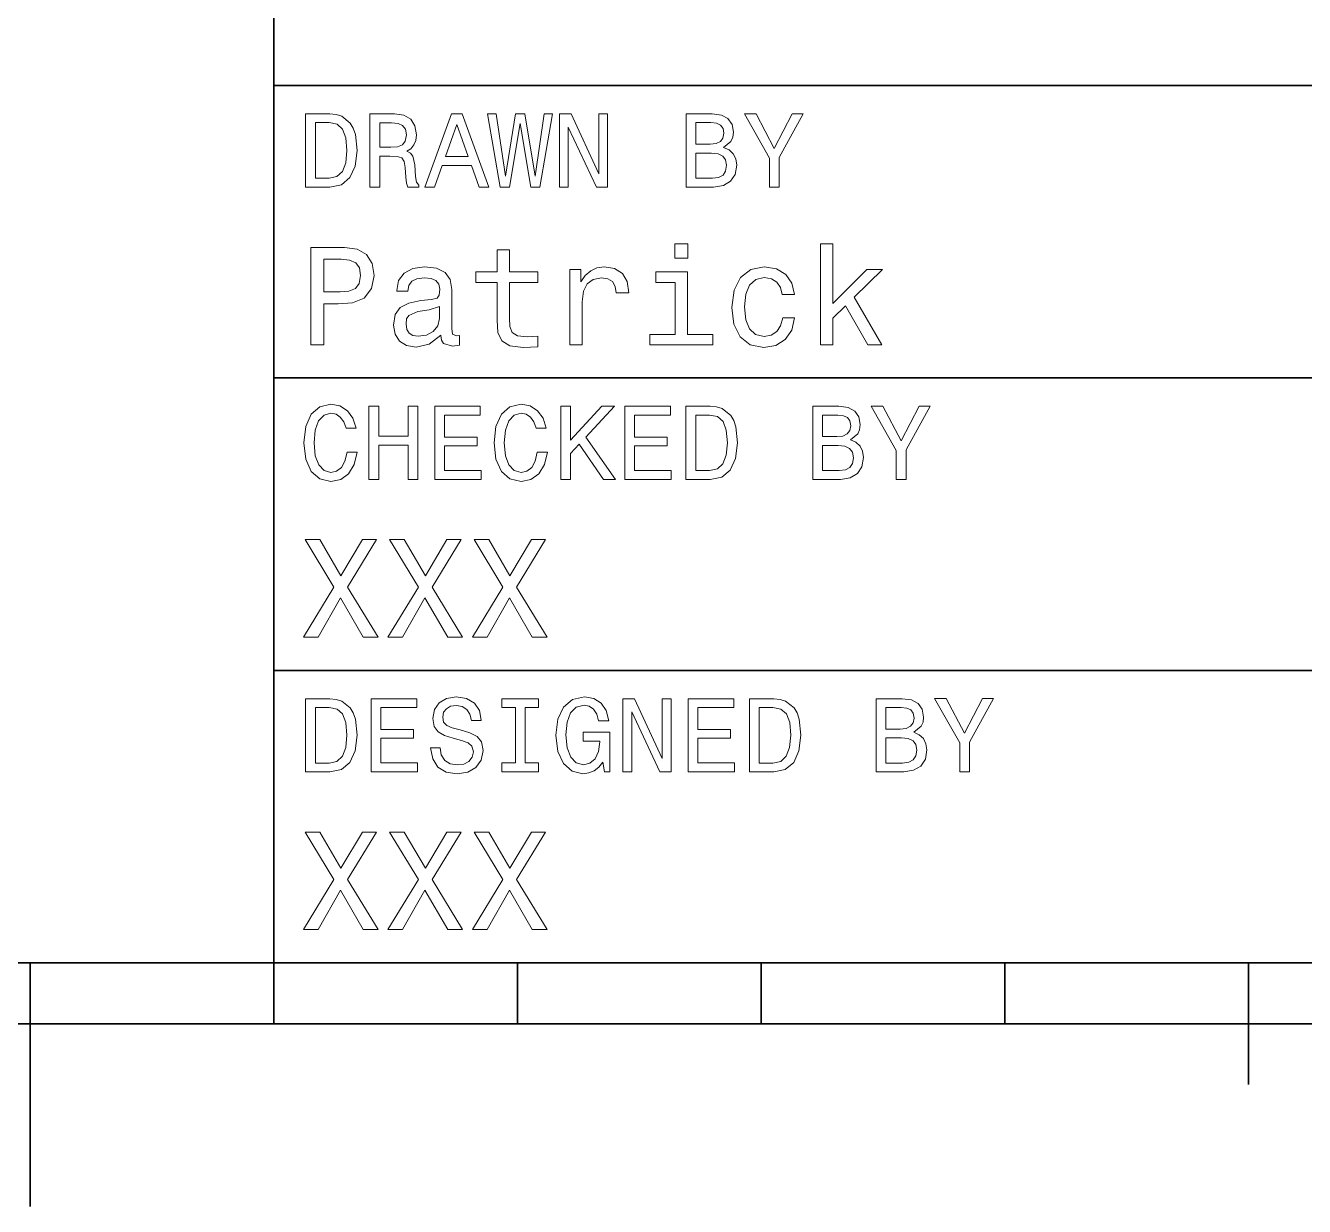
# Model space of a CAD drawing. Extents: x 0 to 420, y 0 to 297.
# Drawn here: x 209.8 to 262.3, y 0 to 48.5 of the extents above; entities that cross this region are included whole.
import ezdxf

# ---------------------------------------------------------------- set-up
doc = ezdxf.new("R2010")
doc.units = 0

msp = doc.modelspace()

# ---------------------------------------------------------------- linework, layer by layer
at = {"color": 7, "lineweight": 35}
for p, q in [((220, 10), (220, 70)), ((220, 46), (285, 46)), ((220, 34), (410, 34)), ((220, 22), (285, 22)), ((10, 10), (410, 10)), ((220, 10), (410, 10)), ((110, 7.5), (310, 7.5))]:
    msp.add_line(p, q, dxfattribs=at)
at = {"color": 7, "lineweight": 35, "ltscale": 0.25}
msp.add_line((210, 10), (210, 0), dxfattribs=at)
at = {"color": 7, "lineweight": 35, "ltscale": 0.0625}
for p, q in [((220, 10), (220, 7.5)), ((230, 10), (230, 7.5)), ((240, 10), (240, 7.5)), ((250, 10), (250, 7.5))]:
    msp.add_line(p, q, dxfattribs=at)
at = {"color": 7, "lineweight": 35, "ltscale": 0.125}
msp.add_line((260, 10), (260, 5), dxfattribs=at)
at = {"color": 7, "lineweight": 13}
for points in [[(222.296829, 44.837173), (221.298264, 44.837173), (221.298264, 41.837173), (222.296829, 41.837173), (222.768005, 41.932274), (223.118149, 42.221901), (223.33429, 42.693081), (223.412109, 43.337173), (223.342941, 43.994232), (223.256485, 44.253601), (223.135452, 44.461094), (222.785309, 44.742073), (222.556198, 44.811237)], [(223.939484, 41.837173), (224.341492, 41.837173), (224.341492, 43.103745), (224.752167, 43.103745), (225.054749, 43.090775), (225.244965, 43.030258), (225.348709, 42.887608), (225.391937, 42.632561), (225.413544, 42.243515), (225.439484, 41.988472), (225.491348, 41.837173), (225.945251, 41.837173), (225.945251, 41.919308), (225.845825, 42.040344), (225.811234, 42.265129), (225.780975, 42.749279), (225.707489, 43.108067), (225.608063, 43.220459), (225.452454, 43.302593), (225.625366, 43.41066), (225.746399, 43.561958), (225.824203, 43.752159), (225.850143, 43.981266), (225.789627, 44.344379), (225.616714, 44.616714), (225.331406, 44.780979), (224.942368, 44.837173), (223.939484, 44.837173)], [(226.19165, 41.837173), (226.58934, 41.837173), (226.904907, 42.719017), (228.10231, 42.719017), (228.417862, 41.837173), (228.824203, 41.837173), (227.726227, 44.841496), (227.285309, 44.841496)], [(229.291061, 41.837173), (229.671478, 41.837173), (230.103745, 44.43948), (230.548996, 41.837173), (230.912109, 41.837173), (231.439484, 44.841496), (231.093658, 44.841496), (230.721909, 42.286739), (230.293945, 44.841496), (229.917862, 44.841496), (229.498566, 42.286739), (229.126801, 44.841496), (228.772339, 44.841496)], [(231.724792, 41.837173), (232.083572, 41.837173), (232.083572, 44.296829), (233.233429, 41.837173), (233.695969, 41.837173), (233.695969, 44.837173), (233.332855, 44.837173), (233.332855, 42.377518), (232.195969, 44.837173), (231.724792, 44.837173)], [(238.455338, 43.45821), (238.757919, 43.708931), (238.835739, 43.877518), (238.861664, 44.085011), (238.805481, 44.409218), (238.636887, 44.642651), (238.364548, 44.785301), (237.984146, 44.837173), (236.916428, 44.837173), (236.916428, 41.837173), (238.044678, 41.837173), (238.446686, 41.897694), (238.744965, 42.074924), (238.930832, 42.355904), (238.995682, 42.736309), (238.956772, 42.991352), (238.853027, 43.203167), (238.684433, 43.358788)], [(240.742081, 41.837173), (240.742081, 43.051872), (241.727661, 44.841496), (241.278107, 44.841496), (240.53891, 43.419308), (239.791061, 44.841496), (239.311234, 44.841496), (240.340057, 43.025936), (240.340057, 41.837173)], [(222.266571, 44.478386), (222.595108, 44.413544), (222.819885, 44.214695), (222.953888, 43.860229), (222.997116, 43.337173), (222.94957, 42.831409), (222.815567, 42.476944), (222.586456, 42.265129), (222.266571, 42.195965), (221.700287, 42.195965), (221.700287, 44.478386)], [(224.829971, 44.469738), (225.093658, 44.443802), (225.279541, 44.361668), (225.396255, 44.210373), (225.435165, 43.972622), (225.391937, 43.721901), (225.275223, 43.570602), (225.07637, 43.492794), (224.804031, 43.47118), (224.341492, 43.47118), (224.341492, 44.469738)], [(227.043228, 43.086452), (227.505768, 44.409218), (227.968307, 43.086452)], [(237.902023, 43.592216), (237.314117, 43.592216), (237.314117, 44.478386), (237.9366, 44.478386), (238.170029, 44.452446), (238.33429, 44.374638), (238.433716, 44.240631), (238.468292, 44.041786), (238.429398, 43.842937), (238.325653, 43.704609), (238.148422, 43.618153)], [(237.997116, 42.195965), (237.314117, 42.195965), (237.314117, 43.229103), (237.958221, 43.229103), (238.230545, 43.198845), (238.425079, 43.108067), (238.541794, 42.952446), (238.580688, 42.727665), (238.541794, 42.48991), (238.433716, 42.325645), (238.252167, 42.226223)], [(236.98848, 39.498558), (236.452454, 39.498558), (236.452454, 38.922188), (236.98848, 38.922188)], [(242.429398, 35.360229), (242.9366, 35.360229), (242.9366, 36.449566), (243.466858, 36.962536), (244.377518, 35.360229), (244.94812, 35.360229), (243.812683, 37.314121), (244.976944, 38.45533), (244.337173, 38.45533), (242.9366, 37.060516), (242.9366, 39.498558), (242.429398, 39.498558)], [(221.518738, 35.360229), (222.048996, 35.360229), (222.048996, 37.048988), (222.636887, 37.048988), (223.230545, 37.077808), (223.703171, 37.279537), (224.008652, 37.671471), (224.112396, 38.207493), (224.031708, 38.703171), (223.801147, 39.06628), (223.420746, 39.285301), (222.902023, 39.360229), (221.518738, 39.360229)], [(222.757919, 38.870316), (223.103745, 38.835735), (223.357346, 38.726223), (223.507202, 38.524494), (223.559082, 38.207493), (223.501434, 37.873199), (223.345825, 37.671471), (223.080688, 37.567722), (222.717575, 37.538902), (222.048996, 37.538902), (222.048996, 38.870316)], [(229.161377, 37.919308), (229.161377, 36.368874), (229.195969, 35.867435), (229.357346, 35.521614), (229.680115, 35.319885), (230.227661, 35.250721), (230.827087, 35.279537), (230.827087, 35.717579), (230.389053, 35.682995), (229.991348, 35.729107), (229.778091, 35.873199), (229.685883, 36.115273), (229.668594, 36.45533), (229.668594, 37.919308), (230.827087, 37.919308), (230.827087, 38.351585), (229.668594, 38.351585), (229.668594, 39.256485), (229.161377, 39.256485), (229.161377, 38.351585), (228.285309, 38.351585), (228.285309, 37.919308)], [(226.850143, 35.763687), (226.850143, 35.746395), (226.878967, 35.55043), (226.965424, 35.412102), (227.328537, 35.302593), (227.610947, 35.348701), (227.610947, 35.740631), (227.489914, 35.723343), (227.328537, 35.798271), (227.299713, 36.028816), (227.299713, 37.631123), (227.230545, 38.040344), (227.028824, 38.328529), (226.677231, 38.501438), (226.181549, 38.564842), (225.697403, 38.495674), (225.340057, 38.299709), (225.11528, 37.994236), (225.040344, 37.590778), (225.040344, 37.556194), (225.495682, 37.556194), (225.536026, 37.798271), (225.662827, 37.97118), (225.870316, 38.074928), (226.164261, 38.115273), (226.446686, 38.086452), (226.648422, 38), (226.769455, 37.850143), (226.809799, 37.642651), (226.786743, 37.400574), (226.694519, 37.279537), (226.463974, 37.221901), (226.031708, 37.175793), (225.536026, 37.072044), (225.184433, 36.887608), (224.976944, 36.599422), (224.913544, 36.172909), (224.971176, 35.792507), (225.149857, 35.510086), (225.438034, 35.331409), (225.835739, 35.268009), (226.371765, 35.38905)], [(232.141205, 35.360229), (232.648407, 35.360229), (232.648407, 37.129681), (232.700287, 37.556194), (232.855911, 37.861671), (233.109512, 38.046108), (233.44957, 38.109509), (233.703171, 38.069164), (233.893372, 37.953888), (234.008652, 37.757923), (234.048996, 37.492794), (234.561966, 37.492794), (234.492798, 37.959652), (234.302597, 38.293945), (233.985596, 38.495674), (233.553314, 38.564842), (233.259369, 38.51873), (233.005768, 38.403458), (232.780975, 38.207493), (232.60231, 37.942364), (232.60231, 38.45533), (232.141205, 38.45533)], [(236.971176, 35.786743), (236.971176, 38.351585), (235.668594, 38.351585), (235.668594, 37.919308), (236.463974, 37.919308), (236.463974, 35.786743), (235.426514, 35.786743), (235.426514, 35.360229), (238.020172, 35.360229), (238.020172, 35.786743)], [(240.861664, 37.429394), (241.363113, 37.429394), (241.259369, 37.890488), (241.011536, 38.253601), (240.625366, 38.478386), (240.123917, 38.564842), (239.570602, 38.449566), (239.149857, 38.126801), (238.88472, 37.602303), (238.792511, 36.899136), (238.878967, 36.201729), (239.138336, 35.682995), (239.547546, 35.360229), (240.106628, 35.250721), (240.60231, 35.337173), (240.988464, 35.57925), (241.253601, 35.959652), (241.368881, 36.466858), (240.88472, 36.466858), (240.798279, 36.144093), (240.636887, 35.902016), (240.406342, 35.752159), (240.123917, 35.706051), (239.772339, 35.780979), (239.518738, 36.011528), (239.363113, 36.386166), (239.311234, 36.916424), (239.363113, 37.435158), (239.52449, 37.809795), (239.783859, 38.040344), (240.123917, 38.121037), (240.42363, 38.069164), (240.648407, 37.9366), (240.798279, 37.717579)], [(226.792511, 36.443802), (226.723343, 36.144093), (226.53891, 35.913544), (226.262253, 35.763687), (225.922195, 35.711815), (225.703171, 35.740631), (225.547546, 35.832851), (225.44957, 35.994236), (225.420746, 36.219021), (225.443802, 36.42075), (225.536026, 36.564842), (225.904892, 36.726223), (226.371765, 36.795387), (226.792511, 36.933716)], [(223.001434, 30.95245), (222.914978, 30.589336), (222.772339, 30.329971), (222.573486, 30.170029), (222.340057, 30.118155), (222.059082, 30.195965), (221.838623, 30.429394), (221.691635, 30.809797), (221.644089, 31.337175), (221.691635, 31.860229), (221.83429, 32.244957), (222.054749, 32.478386), (222.340057, 32.56052), (222.547546, 32.517292), (222.724777, 32.396252), (222.863113, 32.201729), (222.958206, 31.933718), (223.368881, 31.933718), (223.239197, 32.344379), (223.014404, 32.655621), (222.707489, 32.850143), (222.340057, 32.919308), (221.881851, 32.811237), (221.531708, 32.508644), (221.306915, 32.011528), (221.229111, 31.337175), (221.306915, 30.662825), (221.531708, 30.165705), (221.881851, 29.858789), (222.340057, 29.755043), (222.742081, 29.837175), (223.066284, 30.066282), (223.295395, 30.442362), (223.416428, 30.95245)], [(223.900574, 29.837175), (224.302597, 29.837175), (224.302597, 31.246397), (225.504318, 31.246397), (225.504318, 29.837175), (225.902023, 29.837175), (225.902023, 32.837177), (225.504318, 32.837177), (225.504318, 31.613832), (224.302597, 31.613832), (224.302597, 32.837177), (223.900574, 32.837177)], [(226.597977, 29.837175), (228.5, 29.837175), (228.5, 30.200287), (226.995682, 30.200287), (226.995682, 31.216139), (228.335739, 31.216139), (228.335739, 31.574928), (226.995682, 31.574928), (226.995682, 32.474064), (228.465424, 32.474064), (228.465424, 32.837177), (226.597977, 32.837177)], [(230.808365, 30.95245), (230.721909, 30.589336), (230.579254, 30.329971), (230.380402, 30.170029), (230.146973, 30.118155), (229.865997, 30.195965), (229.645538, 30.429394), (229.498566, 30.809797), (229.451004, 31.337175), (229.498566, 31.860229), (229.641205, 32.244957), (229.861679, 32.478386), (230.146973, 32.56052), (230.354462, 32.517292), (230.531708, 32.396252), (230.670029, 32.201729), (230.765137, 31.933718), (231.175797, 31.933718), (231.046112, 32.344379), (230.82132, 32.655621), (230.514404, 32.850143), (230.146973, 32.919308), (229.688766, 32.811237), (229.338623, 32.508644), (229.113831, 32.011528), (229.036026, 31.337175), (229.113831, 30.662825), (229.338623, 30.165705), (229.688766, 29.858789), (230.146973, 29.755043), (230.548996, 29.837175), (230.873199, 30.066282), (231.10231, 30.442362), (231.223343, 30.95245)], [(231.772339, 29.837175), (232.170029, 29.837175), (232.170029, 30.9049), (232.52449, 31.285303), (233.531708, 29.837175), (234.015854, 29.837175), (232.805481, 31.574928), (233.981262, 32.837177), (233.453888, 32.837177), (232.170029, 31.449568), (232.170029, 32.837177), (231.772339, 32.837177)], [(234.404907, 29.837175), (236.306915, 29.837175), (236.306915, 30.200287), (234.802597, 30.200287), (234.802597, 31.216139), (236.142654, 31.216139), (236.142654, 31.574928), (234.802597, 31.574928), (234.802597, 32.474064), (236.272339, 32.474064), (236.272339, 32.837177), (234.404907, 32.837177)], [(237.91066, 32.837177), (236.912109, 32.837177), (236.912109, 29.837175), (237.91066, 29.837175), (238.381851, 29.932276), (238.731995, 30.221901), (238.94812, 30.693083), (239.02594, 31.337175), (238.956772, 31.994236), (238.870316, 32.253601), (238.749283, 32.461094), (238.399139, 32.742073), (238.170029, 32.811237)], [(243.659943, 31.458214), (243.96254, 31.708933), (244.040344, 31.877522), (244.066284, 32.085014), (244.010086, 32.409222), (243.841492, 32.642651), (243.569168, 32.785301), (243.188766, 32.837177), (242.121033, 32.837177), (242.121033, 29.837175), (243.249283, 29.837175), (243.651306, 29.897694), (243.94957, 30.074928), (244.135452, 30.355907), (244.200287, 30.736311), (244.161377, 30.991354), (244.057632, 31.203169), (243.889053, 31.358789)], [(245.946686, 29.837175), (245.946686, 31.051872), (246.932281, 32.841499), (246.482712, 32.841499), (245.743515, 31.419308), (244.995682, 32.841499), (244.515854, 32.841499), (245.544678, 31.025936), (245.544678, 29.837175)], [(237.880402, 32.478386), (238.208939, 32.413544), (238.433716, 32.214699), (238.567719, 31.860229), (238.610947, 31.337175), (238.5634, 30.831411), (238.429398, 30.476944), (238.200287, 30.265129), (237.880402, 30.195965), (237.314117, 30.195965), (237.314117, 32.478386)], [(243.106628, 31.592218), (242.518738, 31.592218), (242.518738, 32.478386), (243.141205, 32.478386), (243.374634, 32.45245), (243.53891, 32.374641), (243.638336, 32.240635), (243.672913, 32.041786), (243.634003, 31.842939), (243.530258, 31.704611), (243.353027, 31.618155)], [(243.201736, 30.195965), (242.518738, 30.195965), (242.518738, 31.229107), (243.162827, 31.229107), (243.435165, 31.198847), (243.629684, 31.108068), (243.746399, 30.95245), (243.785309, 30.727665), (243.746399, 30.489914), (243.638336, 30.325647), (243.456772, 30.226225)], [(221.207489, 23.360231), (221.812683, 23.360231), (222.729111, 24.979828), (223.662827, 23.360231), (224.273773, 23.360231), (223.023056, 25.417868), (224.210373, 27.365995), (223.628235, 27.365995), (222.746399, 25.884727), (221.881851, 27.365995), (221.276657, 27.365995), (222.458206, 25.412106)], [(224.677231, 23.360231), (225.282425, 23.360231), (226.198853, 24.979828), (227.132568, 23.360231), (227.743515, 23.360231), (226.492798, 25.417868), (227.680115, 27.365995), (227.097977, 27.365995), (226.216141, 25.884727), (225.351578, 27.365995), (224.746399, 27.365995), (225.927948, 25.412106)], [(228.146973, 23.360231), (228.752167, 23.360231), (229.668594, 24.979828), (230.60231, 23.360231), (231.213257, 23.360231), (229.96254, 25.417868), (231.149857, 27.365995), (230.567719, 27.365995), (229.685883, 25.884727), (228.82132, 27.365995), (228.216141, 27.365995), (229.39769, 25.412106)], [(222.296829, 20.837175), (221.298264, 20.837175), (221.298264, 17.837175), (222.296829, 17.837175), (222.768005, 17.932276), (223.118149, 18.221901), (223.33429, 18.693083), (223.412109, 19.337175), (223.342941, 19.994236), (223.256485, 20.253601), (223.135452, 20.461094), (222.785309, 20.742075), (222.556198, 20.811239)], [(222.266571, 20.478386), (222.595108, 20.413544), (222.819885, 20.214697), (222.953888, 19.860229), (222.997116, 19.337175), (222.94957, 18.831411), (222.815567, 18.476944), (222.586456, 18.265129), (222.266571, 18.195965), (221.700287, 18.195965), (221.700287, 20.478386)], [(223.995682, 17.837175), (225.89769, 17.837175), (225.89769, 18.200287), (224.393372, 18.200287), (224.393372, 19.216139), (225.733429, 19.216139), (225.733429, 19.574928), (224.393372, 19.574928), (224.393372, 20.474064), (225.863113, 20.474064), (225.863113, 20.837175), (223.995682, 20.837175)], [(226.822769, 18.827089), (226.429398, 18.827089), (226.515854, 18.368876), (226.731995, 18.0317), (227.064835, 17.828529), (227.514404, 17.755043), (227.959656, 17.824207), (228.292511, 18.014408), (228.504318, 18.312679), (228.582138, 18.706051), (228.517288, 19.060518), (228.335739, 19.289625), (228.041794, 19.440922), (227.648422, 19.553314), (227.311234, 19.635447), (227.090775, 19.730547), (226.965424, 19.868876), (226.926514, 20.085014), (226.965424, 20.279539), (227.077805, 20.426514), (227.250717, 20.525936), (227.48848, 20.560518), (227.730545, 20.51729), (227.920746, 20.400576), (228.046112, 20.206051), (228.106628, 19.942364), (228.5, 19.942364), (228.5, 19.951008), (228.430832, 20.357349), (228.227661, 20.659943), (227.907776, 20.850143), (227.47551, 20.914986), (227.086456, 20.850143), (226.783859, 20.668587), (226.58934, 20.387608), (226.520172, 20.024496), (226.57637, 19.700287), (226.740631, 19.479826), (227, 19.332853), (227.354462, 19.220461), (227.704605, 19.121037), (227.968307, 19.025936), (228.128235, 18.887608), (228.184433, 18.662825), (228.132568, 18.433718), (227.998566, 18.260807), (227.795395, 18.152737), (227.531708, 18.118155), (227.237747, 18.165705), (227.01297, 18.304033), (226.870316, 18.528818)], [(229.909225, 18.200287), (229.355911, 18.200287), (229.355911, 17.837175), (230.860229, 17.837175), (230.860229, 18.200287), (230.306915, 18.200287), (230.306915, 20.474064), (230.860229, 20.474064), (230.860229, 20.837175), (229.355911, 20.837175), (229.355911, 20.474064), (229.909225, 20.474064)], [(233.501434, 18.239193), (233.574936, 17.837175), (233.791061, 17.837175), (233.791061, 19.458214), (232.697403, 19.458214), (232.697403, 19.090778), (233.371765, 19.090778), (233.371765, 19.06484), (233.319885, 18.667147), (233.181549, 18.373198), (232.969742, 18.187319), (232.706055, 18.126801), (232.412109, 18.204611), (232.182999, 18.43804), (232.036026, 18.822765), (231.984146, 19.350143), (232.031708, 19.873199), (232.17868, 20.257925), (232.412109, 20.491354), (232.727661, 20.573486), (232.943802, 20.530258), (233.121033, 20.409222), (233.250717, 20.206051), (233.324203, 19.933718), (233.752167, 19.933718), (233.639771, 20.348703), (233.427948, 20.659943), (233.129684, 20.850143), (232.753601, 20.919308), (232.260803, 20.811239), (231.889053, 20.495678), (231.651291, 19.998558), (231.569168, 19.337175), (231.651291, 18.671469), (231.889053, 18.174351), (232.239197, 17.858789), (232.680115, 17.755043), (232.926514, 17.789625), (233.146973, 17.87608), (233.337173, 18.027376)], [(234.327087, 17.837175), (234.685883, 17.837175), (234.685883, 20.296829), (235.835739, 17.837175), (236.298279, 17.837175), (236.298279, 20.837175), (235.935165, 20.837175), (235.935165, 18.377522), (234.798279, 20.837175), (234.327087, 20.837175)], [(237.007202, 17.837175), (238.909225, 17.837175), (238.909225, 18.200287), (237.404907, 18.200287), (237.404907, 19.216139), (238.744965, 19.216139), (238.744965, 19.574928), (237.404907, 19.574928), (237.404907, 20.474064), (238.874634, 20.474064), (238.874634, 20.837175), (237.007202, 20.837175)], [(240.51297, 20.837175), (239.514404, 20.837175), (239.514404, 17.837175), (240.51297, 17.837175), (240.984146, 17.932276), (241.33429, 18.221901), (241.55043, 18.693083), (241.628235, 19.337175), (241.559082, 19.994236), (241.472626, 20.253601), (241.351593, 20.461094), (241.001434, 20.742075), (240.772339, 20.811239)], [(240.482712, 20.478386), (240.811234, 20.413544), (241.036026, 20.214697), (241.170029, 19.860229), (241.213257, 19.337175), (241.16571, 18.831411), (241.031708, 18.476944), (240.802597, 18.265129), (240.482712, 18.195965), (239.916428, 18.195965), (239.916428, 20.478386)], [(246.262253, 19.458214), (246.56485, 19.708933), (246.642654, 19.877522), (246.668594, 20.085014), (246.612396, 20.409222), (246.443802, 20.642651), (246.171478, 20.785303), (245.791077, 20.837175), (244.723343, 20.837175), (244.723343, 17.837175), (245.851593, 17.837175), (246.253601, 17.897694), (246.55188, 18.074928), (246.737762, 18.355907), (246.802597, 18.736311), (246.763687, 18.991354), (246.659943, 19.203169), (246.491364, 19.358789)], [(245.708939, 19.592218), (245.121033, 19.592218), (245.121033, 20.478386), (245.743515, 20.478386), (245.976944, 20.45245), (246.141205, 20.37464), (246.240631, 20.240633), (246.275223, 20.041786), (246.236313, 19.842939), (246.132568, 19.704611), (245.955338, 19.618155)], [(248.548996, 17.837175), (248.548996, 19.051872), (249.534592, 20.841499), (249.085022, 20.841499), (248.345825, 19.419308), (247.597992, 20.841499), (247.118164, 20.841499), (248.146973, 19.025936), (248.146973, 17.837175)], [(245.804031, 18.195965), (245.121033, 18.195965), (245.121033, 19.229107), (245.765137, 19.229107), (246.03746, 19.198847), (246.231995, 19.108068), (246.348709, 18.95245), (246.387604, 18.727665), (246.348709, 18.489914), (246.240631, 18.325647), (246.059082, 18.226225)], [(221.207489, 11.36023), (221.812683, 11.36023), (222.729111, 12.979827), (223.662827, 11.36023), (224.273773, 11.36023), (223.023056, 13.417868), (224.210373, 15.365993), (223.628235, 15.365993), (222.746399, 13.884726), (221.881851, 15.365993), (221.276657, 15.365993), (222.458206, 13.412104)], [(224.677231, 11.36023), (225.282425, 11.36023), (226.198853, 12.979827), (227.132568, 11.36023), (227.743515, 11.36023), (226.492798, 13.417868), (227.680115, 15.365993), (227.097977, 15.365993), (226.216141, 13.884726), (225.351578, 15.365993), (224.746399, 15.365993), (225.927948, 13.412104)], [(228.146973, 11.36023), (228.752167, 11.36023), (229.668594, 12.979827), (230.60231, 11.36023), (231.213257, 11.36023), (229.96254, 13.417868), (231.149857, 15.365993), (230.567719, 15.365993), (229.685883, 13.884726), (228.82132, 15.365993), (228.216141, 15.365993), (229.39769, 13.412104)]]:
    msp.add_lwpolyline(points, close=True, dxfattribs=at)

doc.saveas('drawing.dxf')
